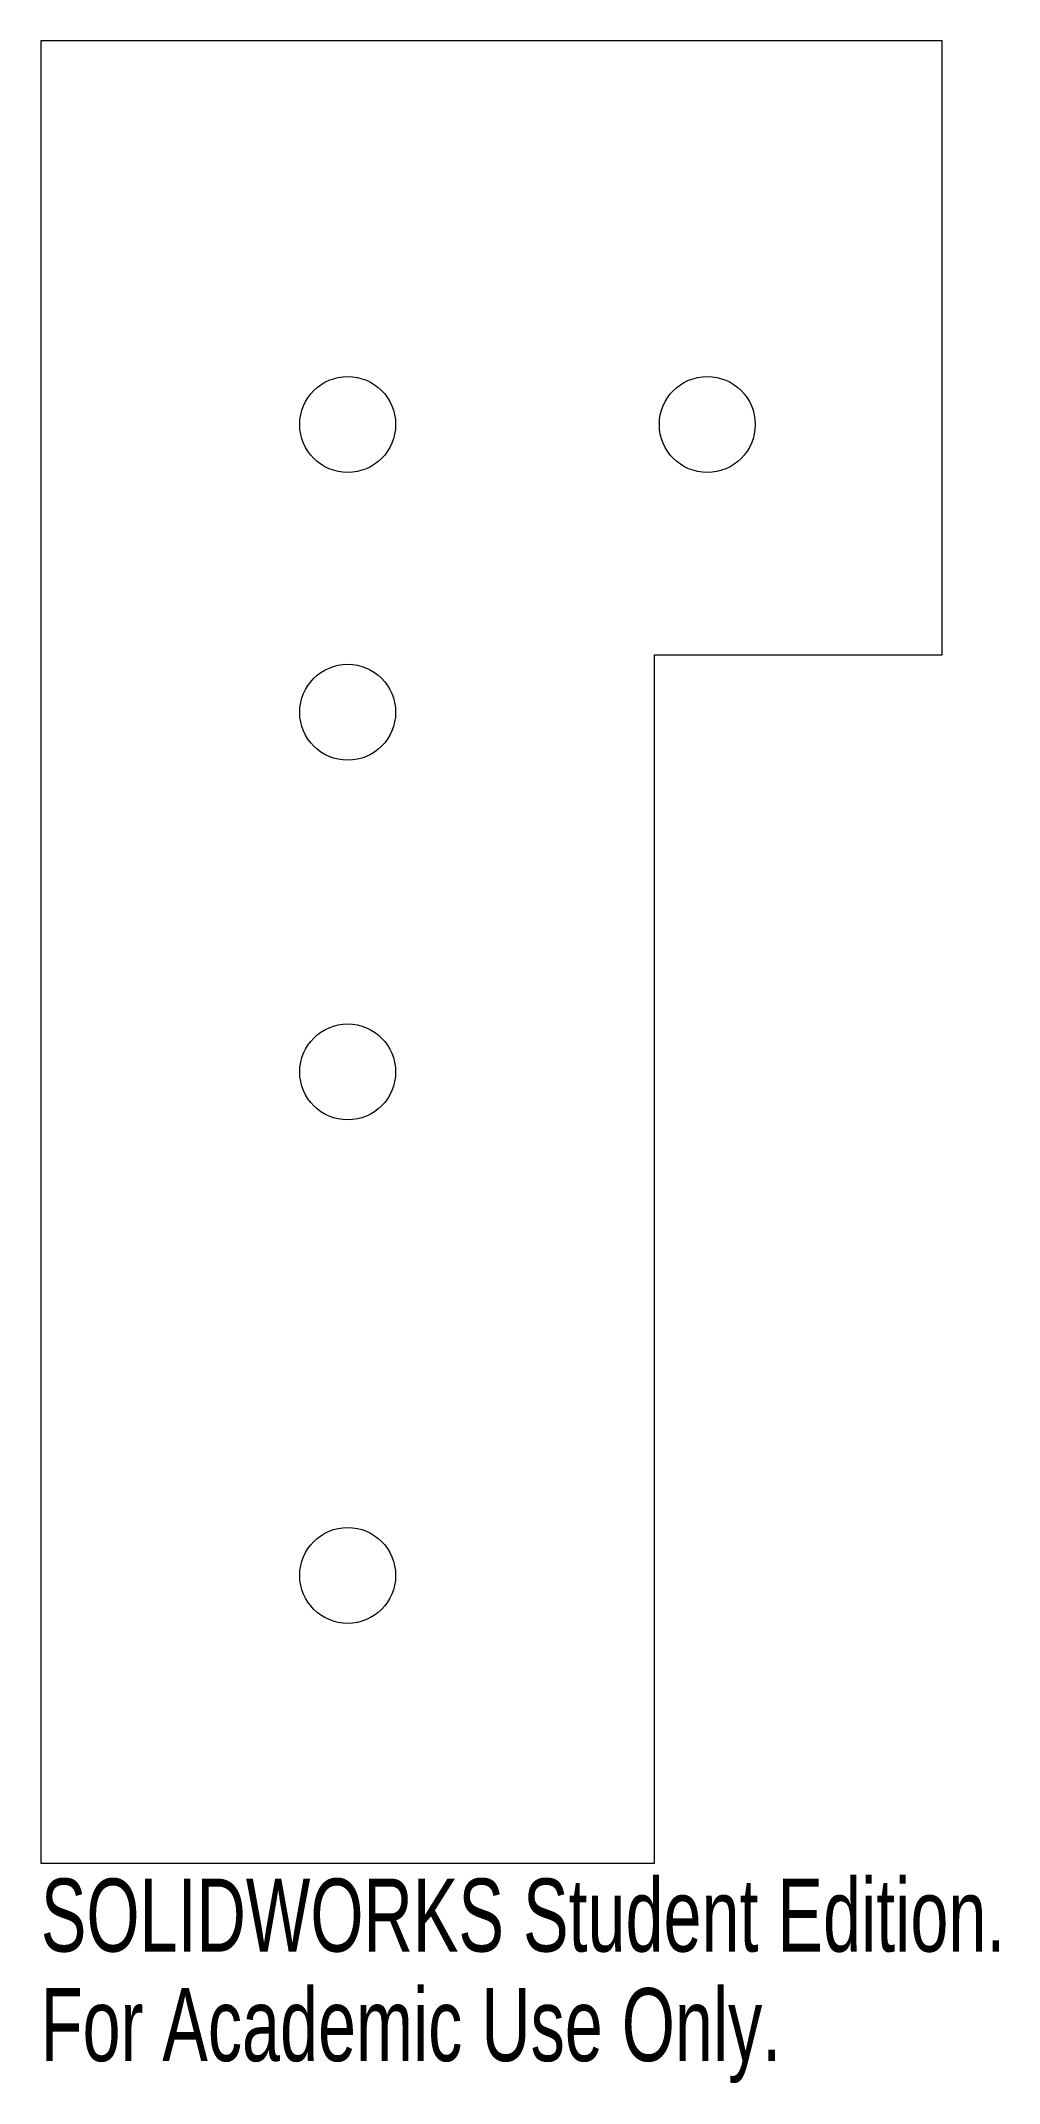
# Model space of a CAD drawing. Header units: inches. Extents: x 0 to 2.5, y -0.57 to 4.75.
import ezdxf

# ---------------------------------------------------------------- set-up
doc = ezdxf.new("R2010")
doc.units = ezdxf.units.IN
doc.header["$MEASUREMENT"] = 0
doc.styles.add('SLDTEXTSTYLE0', font='TXT', dxfattribs={"width": 0.7})

msp = doc.modelspace()

# ---------------------------------------------------------------- linework, layer by layer
at = {"color": 7, "linetype": 'Continuous', "lineweight": 15}
for p, q in [((0, 4.75), (0, 0)), ((2.35, 4.75), (0, 4.75)), ((2.35, 3.15), (2.35, 4.75)), ((1.6, 0), (1.6, 3.15)), ((1.6, 3.15), (2.35, 3.15)), ((0, 0), (1.6, 0))]:
    msp.add_line(p, q, dxfattribs=at)
for centre in [(0.8, 3.75), (1.7375, 3.75), (0.8, 3), (0.8, 2.0625), (0.8, 0.75)]:
    msp.add_circle(centre, 0.125, dxfattribs=at)

# ---------------------------------------------------------------- texts
at = {"color": 7, "linetype": 'Continuous', "char_height": 0.1903, "attachment_point": 1, "style": 'SLDTEXTSTYLE0'}
for s, insert in [('SOLIDWORKS Student Edition.', (0, -0.0401)), ('For Academic Use Only.', (0, -0.3256))]:
    msp.add_mtext(s, dxfattribs=dict(at, insert=insert))

doc.saveas('drawing.dxf')
